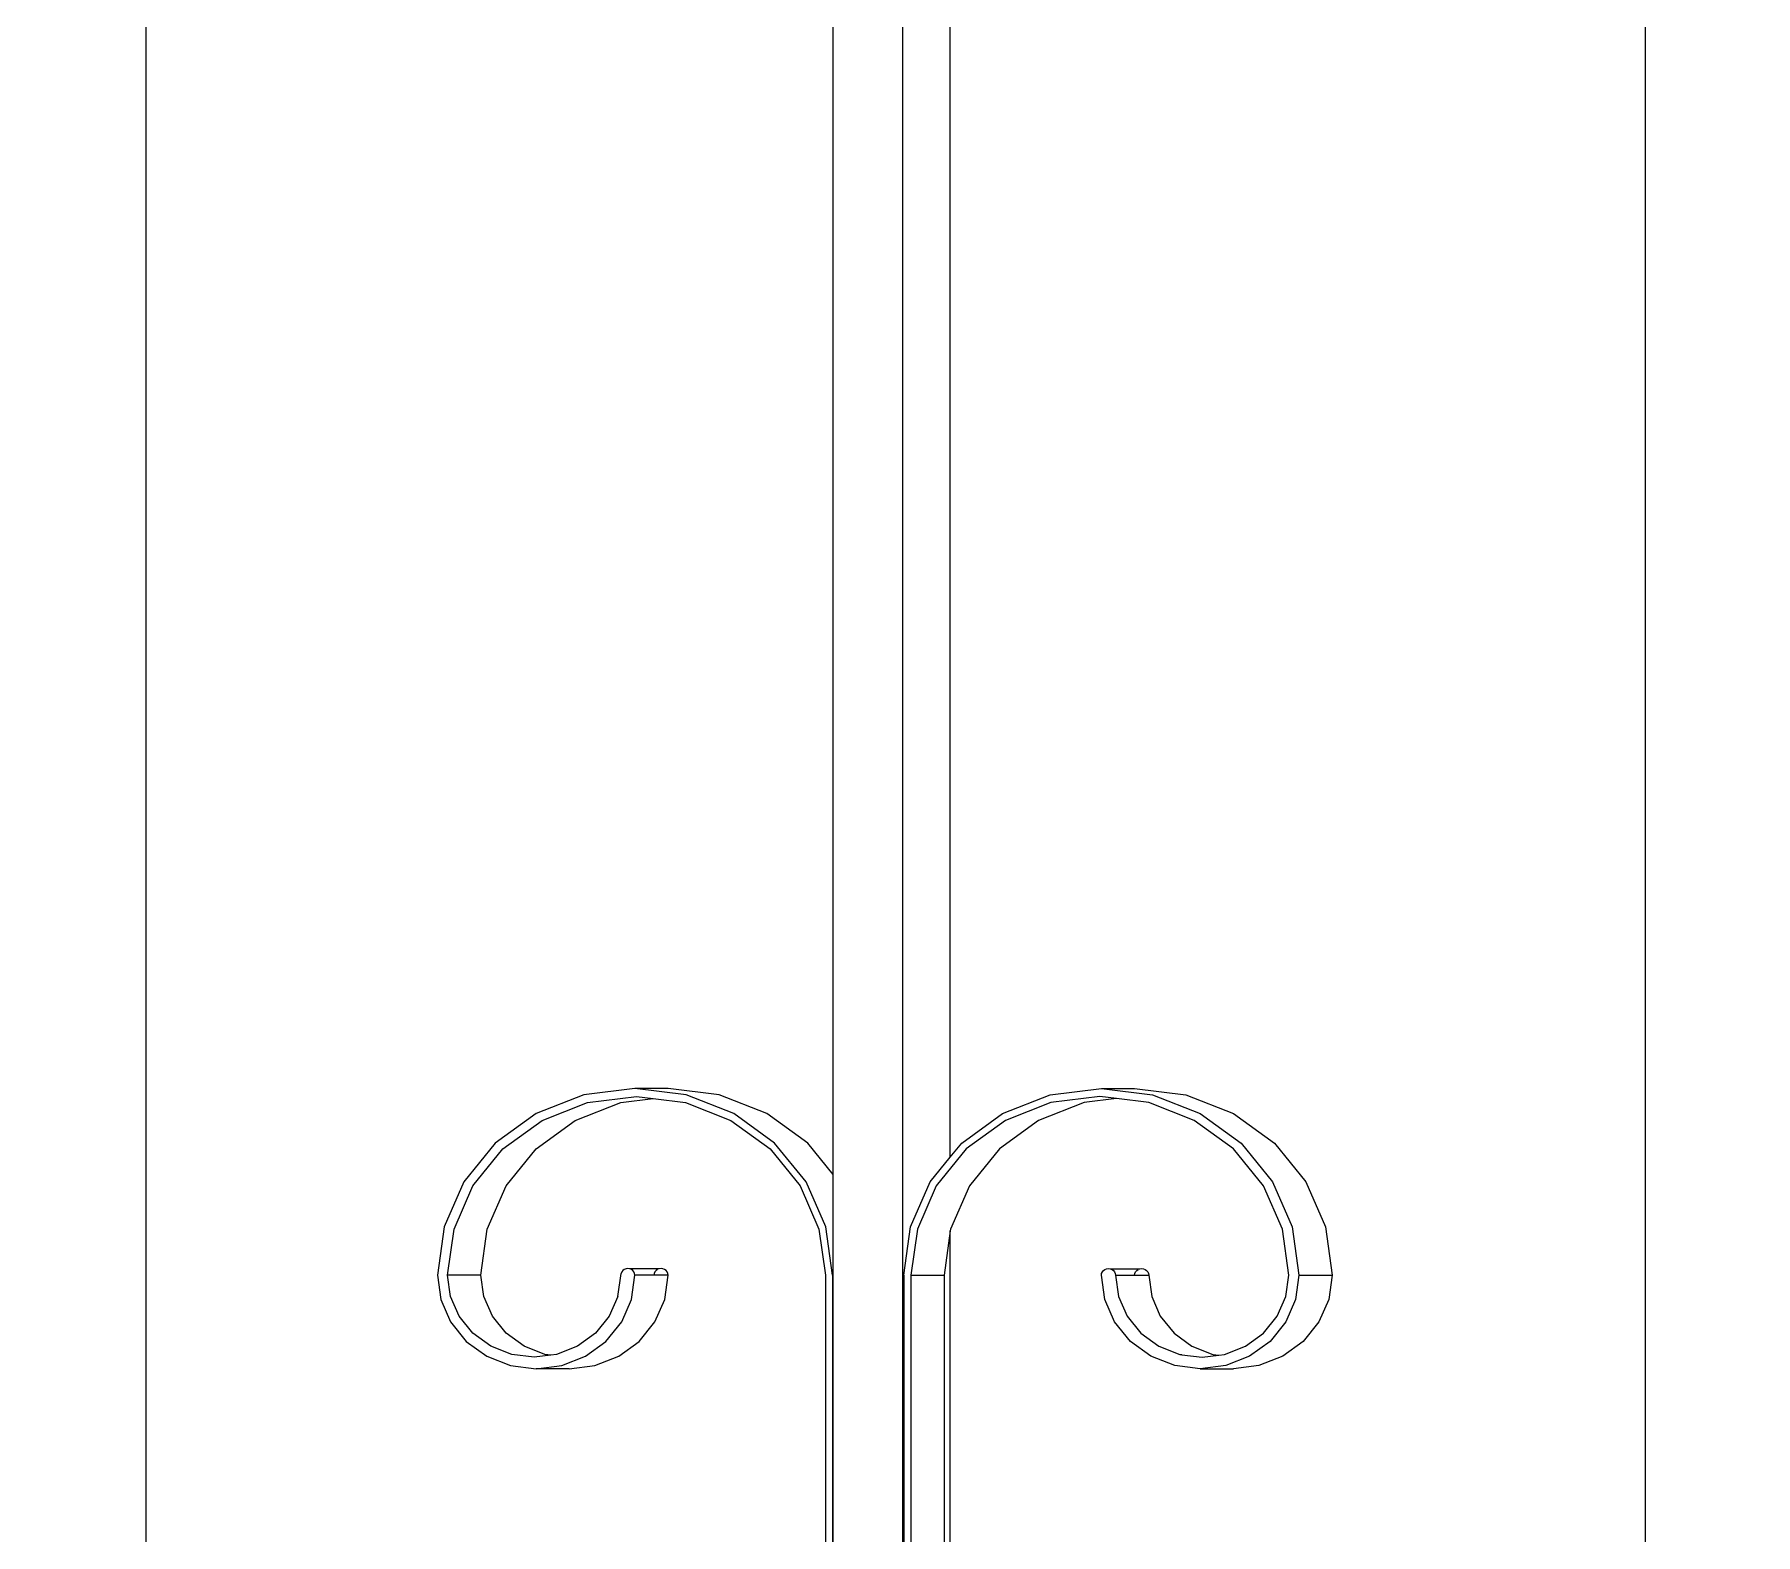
# Model space of a CAD drawing. Header units: millimetres. Extents: x 173236 to 801264, y -94969 to 615039.
# Drawn here: x 549455.5 to 549722.2, y -2275.9 to -2043.4 of the extents above; entities that cross this region are included whole.
import ezdxf

# ---------------------------------------------------------------- set-up
doc = ezdxf.new("R2010")
doc.units = ezdxf.units.MM
doc.header["$MEASUREMENT"] = 0
doc.header["$PDMODE"] = 2
for name, color, linetype in [('VOX-A-ANNO-DIMS', 160, 'Continuous'), ('VOX-A-STAIRS-STEPS', 140, 'Continuous'), ('VOX-A-WALL-PATT', 233, 'Continuous')]:
    doc.layers.add(name, color=color, linetype=linetype)
doc.styles.add('1.5 mm Rotis Annotative', font='', dxfattribs={"height": 1.5})
doc.styles.get('1.5 mm Rotis Annotative').set_extended_font_data('Rotis Sans Serif')
doc.dimstyles.new('1.5 mm Rotis Annotative', dxfattribs={"dimtxt": 1.5, "dimasz": 1, "dimexe": 1.5, "dimexo": 0, "dimgap": 1, "dimtad": 1, "dimdec": 0, "dimrnd": 5, "dimzin": 0, "dimdsep": 46, "dimtxsty": '1.5 mm Rotis Annotative', "dimblk": 'ARCHTICK', "dimcen": 0.09, "dimdle": 1, "dimadec": 0, "dimazin": 0, "dimtfac": 1, "dimtdec": 0, "dimtofl": 0, "dimtmove": 1, "dimatfit": 3, "dimfxl": 2, "dimfxlon": 1, "dimtolj": 1, "dimtzin": 0, "dimarcsym": 0})

# ---------------------------------------------------------------- blocks, each defined once
blk = doc.blocks.new('SS')
at = {"layer": 'VOX-A-WALL-PATT'}
for p, q in [((292772.59, -1090.66), (292772.59, -660.91)), ((292877.78, -1003.05), (292877.78, -722.85)), ((292884.96, -1604.9), (292884.96, -726.23)), ((292895.48, -1005.67), (292895.48, -734.25)), ((292999.47, -1084.4), (292999.47, -801.28)), ((292842.16, -993.59), (292834.95, -996.42)), ((292847.18, -993.59), (292839.97, -996.42)), ((292840.86, -997.49), (292847.76, -994.79)), ((292849.89, -992.63), (292842.16, -993.59)), ((292854.91, -992.63), (292847.18, -993.59)), ((292847.76, -994.79), (292852.64, -994.18)), ((292854.91, -992.63), (292849.89, -992.63)), ((292852.64, -994.18), (292855.15, -993.86)), ((292852.64, -994.18), (292857.53, -994.79)), ((292862.65, -993.59), (292854.91, -992.63)), ((292855.15, -993.86), (292862.55, -994.79)), ((292857.53, -994.79), (292864.43, -997.49)), ((292862.55, -994.79), (292869.45, -997.49)), ((292869.86, -996.42), (292862.65, -993.59)), ((292905.53, -996.42), (292912.74, -993.59)), ((292910.55, -996.42), (292917.76, -993.59)), ((292917.86, -994.79), (292910.97, -997.49)), ((292912.74, -993.59), (292920.48, -992.63)), ((292917.76, -993.59), (292925.5, -992.63)), ((292922.75, -994.18), (292917.86, -994.79)), ((292920.48, -992.63), (292925.5, -992.63)), ((292925.26, -993.86), (292922.75, -994.18)), ((292927.64, -994.79), (292922.75, -994.18)), ((292932.66, -994.79), (292925.26, -993.86)), ((292925.5, -992.63), (292933.24, -993.59)), ((292934.53, -997.49), (292927.64, -994.79)), ((292939.55, -997.49), (292932.66, -994.79)), ((292933.24, -993.59), (292940.45, -996.42)), ((292834.95, -996.42), (292828.75, -1000.91)), ((292839.97, -996.42), (292833.78, -1000.91)), ((292876.05, -1000.91), (292869.86, -996.42)), ((292899.34, -1000.91), (292905.53, -996.42)), ((292904.36, -1000.91), (292910.55, -996.42)), ((292940.45, -996.42), (292946.64, -1000.91)), ((292834.94, -1001.79), (292840.86, -997.49)), ((292864.43, -997.49), (292870.35, -1001.79)), ((292869.45, -997.49), (292875.37, -1001.79)), ((292910.97, -997.49), (292905.05, -1001.79)), ((292940.45, -1001.79), (292934.53, -997.49)), ((292945.47, -1001.79), (292939.55, -997.49)), ((292828.75, -1000.91), (292824, -1006.77)), ((292833.78, -1000.91), (292829.03, -1006.77)), ((292830.4, -1007.39), (292834.94, -1001.79)), ((292870.35, -1001.79), (292874.89, -1007.39)), ((292875.37, -1001.79), (292879.91, -1007.39)), ((292877.78, -1003.05), (292876.05, -1000.91)), ((292895.48, -1005.67), (292899.34, -1000.91)), ((292899.61, -1006.77), (292904.36, -1000.91)), ((292905.05, -1001.79), (292900.5, -1007.39)), ((292944.99, -1007.39), (292940.45, -1001.79)), ((292950.01, -1007.39), (292945.47, -1001.79)), ((292946.64, -1000.91), (292951.39, -1006.77)), ((292880.8, -1006.77), (292877.78, -1003.05)), ((292824, -1006.77), (292821.02, -1013.59)), ((292829.03, -1006.77), (292826.04, -1013.59)), ((292827.54, -1013.91), (292830.4, -1007.39)), ((292874.89, -1007.39), (292877.74, -1013.91)), ((292879.91, -1007.39), (292882.76, -1013.91)), ((292883.79, -1013.59), (292880.8, -1006.77)), ((292895.48, -1020.91), (292895.48, -1005.67)), ((292896.63, -1013.59), (292899.61, -1006.77)), ((292900.5, -1007.39), (292897.65, -1013.91)), ((292947.85, -1013.91), (292944.99, -1007.39)), ((292952.87, -1013.91), (292950.01, -1007.39)), ((292951.39, -1006.77), (292954.37, -1013.59)), ((292821.02, -1013.59), (292820, -1020.91)), ((292826.04, -1013.59), (292825.02, -1020.91)), ((292826.57, -1020.91), (292827.54, -1013.91)), ((292877.74, -1013.91), (292877.78, -1014.19)), ((292877.78, -1114.03), (292877.78, -1014.19)), ((292877.78, -1014.19), (292878.72, -1020.91)), ((292882.76, -1013.91), (292883.74, -1020.91)), ((292884.8, -1020.91), (292883.79, -1013.59)), ((292895.61, -1020.91), (292896.63, -1013.59)), ((292897.65, -1013.91), (292896.67, -1020.91)), ((292948.82, -1020.91), (292947.85, -1013.91)), ((292953.84, -1020.91), (292952.87, -1013.91)), ((292954.37, -1013.59), (292955.39, -1020.91)), ((292847.8, -1020.65), (292847.76, -1020.91)), ((292847.9, -1020.41), (292847.8, -1020.65)), ((292848.07, -1020.2), (292847.9, -1020.41)), ((292848.29, -1020.04), (292848.07, -1020.2)), ((292848.55, -1019.94), (292848.29, -1020.04)), ((292848.83, -1019.9), (292848.55, -1019.94)), ((292849.1, -1019.94), (292848.83, -1019.9)), ((292853.57, -1019.94), (292849.1, -1019.94)), ((292849.58, -1020.2), (292849.36, -1020.04)), ((292849.75, -1020.41), (292849.58, -1020.2)), ((292849.86, -1020.65), (292849.75, -1020.41)), ((292849.89, -1020.91), (292849.86, -1020.65)), ((292852.82, -1020.65), (292852.78, -1020.91)), ((292852.92, -1020.41), (292852.82, -1020.65)), ((292853.09, -1020.2), (292852.92, -1020.41)), ((292853.31, -1020.04), (292853.09, -1020.2)), ((292853.57, -1019.94), (292853.31, -1020.04)), ((292853.85, -1019.9), (292853.57, -1019.94)), ((292854.12, -1019.94), (292853.85, -1019.9)), ((292854.38, -1020.04), (292854.12, -1019.94)), ((292854.6, -1020.2), (292854.38, -1020.04)), ((292854.77, -1020.41), (292854.6, -1020.2)), ((292854.88, -1020.65), (292854.77, -1020.41)), ((292854.91, -1020.91), (292854.88, -1020.65)), ((292920.48, -1020.91), (292920.52, -1020.65)), ((292920.52, -1020.65), (292920.62, -1020.41)), ((292920.62, -1020.41), (292920.79, -1020.2)), ((292920.79, -1020.2), (292921.01, -1020.04)), ((292921.01, -1020.04), (292921.27, -1019.94)), ((292921.27, -1019.94), (292921.55, -1019.9)), ((292921.55, -1019.9), (292921.82, -1019.94)), ((292921.82, -1019.94), (292926.29, -1019.94)), ((292922.08, -1020.04), (292922.3, -1020.2)), ((292922.3, -1020.2), (292922.47, -1020.41)), ((292922.47, -1020.41), (292922.58, -1020.65)), ((292922.58, -1020.65), (292922.61, -1020.91)), ((292925.5, -1020.91), (292925.54, -1020.65)), ((292925.54, -1020.65), (292925.64, -1020.41)), ((292925.64, -1020.41), (292925.81, -1020.2)), ((292925.81, -1020.2), (292926.03, -1020.04)), ((292926.03, -1020.04), (292926.29, -1019.94)), ((292926.29, -1019.94), (292926.57, -1019.9)), ((292926.57, -1019.9), (292926.84, -1019.94)), ((292926.84, -1019.94), (292927.1, -1020.04)), ((292927.1, -1020.04), (292927.32, -1020.2)), ((292927.32, -1020.2), (292927.49, -1020.41)), ((292927.49, -1020.41), (292927.6, -1020.65)), ((292928.08, -1024.12), (292927.6, -1020.65)), ((292825.02, -1020.91), (292820, -1020.91)), ((292820, -1020.91), (292820.51, -1024.57)), ((292825.02, -1020.91), (292825.53, -1024.57)), ((292827.01, -1024.12), (292826.57, -1020.91)), ((292847.76, -1020.91), (292847.31, -1024.12)), ((292849.89, -1020.91), (292847.76, -1020.91)), ((292852.78, -1020.91), (292849.89, -1020.91)), ((292852.78, -1020.91), (292852.33, -1024.12)), ((292854.4, -1024.57), (292854.91, -1020.91)), ((292878.72, -1020.91), (292878.72, -1108.85)), ((292883.74, -1020.91), (292878.72, -1020.91)), ((292883.74, -1020.91), (292883.74, -1108.85)), ((292884.8, -1020.91), (292884.8, -1108.33)), ((292895.48, -1020.91), (292895.61, -1020.91)), ((292895.48, -1108.33), (292895.48, -1020.91)), ((292895.61, -1020.91), (292895.61, -1108.33)), ((292896.67, -1020.91), (292896.67, -1108.85)), ((292920.99, -1024.57), (292920.48, -1020.91)), ((292920.48, -1020.91), (292922.61, -1020.91)), ((292922.61, -1020.91), (292925.5, -1020.91)), ((292926.01, -1024.57), (292925.5, -1020.91)), ((292948.38, -1024.12), (292948.82, -1020.91)), ((292948.82, -1020.91), (292953.84, -1020.91)), ((292953.4, -1024.12), (292953.84, -1020.91)), ((292955.39, -1020.91), (292954.88, -1024.57)), ((292820.51, -1024.57), (292822, -1027.98)), ((292825.53, -1024.57), (292827.02, -1027.98)), ((292828.32, -1027.11), (292827.01, -1024.12)), ((292847.31, -1024.12), (292846, -1027.11)), ((292852.33, -1024.12), (292851.02, -1027.11)), ((292852.91, -1027.98), (292854.4, -1024.57)), ((292922.48, -1027.98), (292920.99, -1024.57)), ((292927.5, -1027.98), (292926.01, -1024.57)), ((292928.08, -1024.12), (292929.39, -1027.11)), ((292947.07, -1027.11), (292948.38, -1024.12)), ((292952.09, -1027.11), (292953.4, -1024.12)), ((292954.88, -1024.57), (292953.39, -1027.98)), ((292822, -1027.98), (292824.38, -1030.91)), ((292827.02, -1027.98), (292829.4, -1030.91)), ((292830.41, -1029.68), (292828.32, -1027.11)), ((292846, -1027.11), (292843.92, -1029.68)), ((292851.02, -1027.11), (292848.94, -1029.68)), ((292850.53, -1030.91), (292852.91, -1027.98)), ((292924.86, -1030.91), (292922.48, -1027.98)), ((292929.88, -1030.91), (292927.5, -1027.98)), ((292929.39, -1027.11), (292931.47, -1029.68)), ((292944.98, -1029.68), (292947.07, -1027.11)), ((292950.01, -1029.68), (292952.09, -1027.11)), ((292953.39, -1027.98), (292951.01, -1030.91)), ((292824.38, -1030.91), (292827.47, -1033.16)), ((292829.4, -1030.91), (292832.49, -1033.16)), ((292833.12, -1031.65), (292830.41, -1029.68)), ((292843.92, -1029.68), (292841.21, -1031.65)), ((292848.94, -1029.68), (292846.23, -1031.65)), ((292847.44, -1033.16), (292850.53, -1030.91)), ((292927.95, -1033.16), (292924.86, -1030.91)), ((292932.97, -1033.16), (292929.88, -1030.91)), ((292931.47, -1029.68), (292934.19, -1031.65)), ((292942.27, -1031.65), (292944.98, -1029.68)), ((292947.29, -1031.65), (292950.01, -1029.68)), ((292951.01, -1030.91), (292947.92, -1033.16)), ((292827.47, -1033.16), (292831.08, -1034.57)), ((292832.49, -1033.16), (292836.1, -1034.57)), ((292836.28, -1032.89), (292833.12, -1031.65)), ((292837.16, -1033), (292836.28, -1032.89)), ((292838.05, -1032.89), (292837.16, -1033)), ((292839.67, -1033.31), (292837.16, -1033)), ((292841.21, -1031.65), (292838.05, -1032.89)), ((292842.73, -1032.93), (292839.67, -1033.31)), ((292842.73, -1032.93), (292842.79, -1032.89)), ((292843.07, -1032.89), (292842.79, -1032.89)), ((292846.23, -1031.65), (292843.07, -1032.89)), ((292843.83, -1034.57), (292847.44, -1033.16)), ((292931.56, -1034.57), (292927.95, -1033.16)), ((292936.58, -1034.57), (292932.97, -1033.16)), ((292934.19, -1031.65), (292937.35, -1032.89)), ((292937.35, -1032.89), (292938.23, -1033)), ((292938.23, -1033), (292939.11, -1032.89)), ((292938.23, -1033), (292940.74, -1033.31)), ((292939.11, -1032.89), (292942.27, -1031.65)), ((292940.74, -1033.31), (292944.13, -1032.89)), ((292944.13, -1032.89), (292947.29, -1031.65)), ((292947.92, -1033.16), (292944.31, -1034.57)), ((292831.08, -1034.57), (292834.95, -1035.05)), ((292839.97, -1035.05), (292834.95, -1035.05)), ((292836.1, -1034.57), (292839.97, -1035.05)), ((292839.97, -1035.05), (292843.83, -1034.57)), ((292935.43, -1035.05), (292931.56, -1034.57)), ((292935.43, -1035.05), (292940.45, -1035.05)), ((292940.45, -1035.05), (292936.58, -1034.57)), ((292944.31, -1034.57), (292940.45, -1035.05))]:
    blk.add_line(p, q, dxfattribs=at)
blk = doc.blocks.new('_ArchTick')
at = {"color": 0, "linetype": 'ByBlock', "const_width": 0.15}
blk.add_lwpolyline([(-0.5, -0.5), (0.5, 0.5)], dxfattribs=at)
blk = doc.blocks.new('*D661')
at = {"layer": 'Defpoints', "color": 0, "transparency": 16777216}
for p in [(537437.71, -1723.82), (553695.97, -1723.82), (547999.44, -4473.82)]:
    blk.add_point(p, dxfattribs=at)
at = {"layer": 'VOX-A-ANNO-DIMS', "color": 0, "lineweight": -2, "transparency": 16777216}
for p, q in [((537437.71, -4573.82), (537437.71, -1623.82)), ((537637.71, -1723.82), (537287.71, -1723.82)), ((537637.71, -4473.82), (537287.71, -4473.82))]:
    blk.add_line(p, q, dxfattribs=at)
at = {"layer": 'VOX-A-ANNO-DIMS', "color": 0, "lineweight": -2, "transparency": 16777216, "xscale": 100, "yscale": 100, "zscale": 100}
for p, rotation in [((537437.71, -1723.82), 90), ((537437.71, -4473.82), 270)]:
    blk.add_blockref('_ArchTick', p, dxfattribs=dict(at, rotation=rotation))
at = {"layer": 'VOX-A-ANNO-DIMS', "color": 0, "transparency": 16777216, "insert": (537261.51, -3098.82), "char_height": 150, "attachment_point": 5, "rotation": 90, "style": '1.5 mm Rotis Annotative'}
blk.add_mtext('\\A1;2750', dxfattribs=at)
blk = doc.blocks.new('*D665')
at = {"layer": 'Defpoints', "color": 0, "transparency": 16777216}
for p in [(641539.18, 61543.32), (642299.94, 61543.32), (642299.94, 61417.89), (536630.73, -523.82), (560469.09, -523.82), (547516.89, -20473.82)]:
    blk.add_point(p, dxfattribs=at)
at = {"layer": 'VOX-A-ANNO-DIMS', "color": 0, "lineweight": -2, "transparency": 16777216}
for p, q in [((641539.18, 61543.32), (641539.18, 61267.89)), ((642299.94, 61543.32), (642299.94, 61267.89)), ((641439.18, 61417.89), (642399.94, 61417.89)), ((536630.73, -20573.82), (536630.73, -423.82)), ((536830.73, -523.82), (536480.73, -523.82)), ((536830.73, -20473.82), (536480.73, -20473.82))]:
    blk.add_line(p, q, dxfattribs=at)
at = {"layer": 'VOX-A-ANNO-DIMS', "color": 0, "lineweight": -2, "transparency": 16777216, "xscale": 100, "yscale": 100, "zscale": 100}
for p, rotation in [((641539.18, 61417.89), 180), ((536630.73, -523.82), 90), ((536630.73, -20473.82), 270)]:
    blk.add_blockref('_ArchTick', p, dxfattribs=dict(at, rotation=rotation))
blk.add_blockref('_ArchTick', (642299.94, 61417.89), dxfattribs=at)
at = {"layer": 'VOX-A-ANNO-DIMS', "color": 0, "transparency": 16777216, "insert": (641919.56, 61594.09), "char_height": 150, "attachment_point": 5, "style": '1.5 mm Rotis Annotative'}
blk.add_mtext('\\A1;760', dxfattribs=at)
at = {"layer": 'VOX-A-ANNO-DIMS', "color": 0, "transparency": 16777216, "insert": (536454.54, -10498.82), "char_height": 150, "attachment_point": 5, "rotation": 90, "style": '1.5 mm Rotis Annotative'}
blk.add_mtext('\\A1;19950', dxfattribs=at)

msp = doc.modelspace()

# ---------------------------------------------------------------- block references
at = {"layer": 'VOX-A-STAIRS-STEPS', "xscale": -1.024232788984593, "yscale": 1.024232788984593, "zscale": 1.024232788984593}
msp.add_blockref('SS', (849572.41, -1190.1), dxfattribs=at)

# ---------------------------------------------------------------- dimensions: what is measured, and where the dimension line sits
at = {"layer": 'VOX-A-ANNO-DIMS'}
for base, p1, p2, picture, middle in [((536630.73, -523.82), (547516.89, -20473.82), (560469.09, -523.82), '*D665', (536454.54, -10498.82)), ((537437.71, -1723.82), (547999.44, -4473.82), (553695.97, -1723.82), '*D661', (537261.51, -3098.82))]:
    dim = msp.add_linear_dim(base=base, p1=p1, p2=p2, angle=270, dimstyle='1.5 mm Rotis Annotative', dxfattribs=at)
    dim.commit()
    dim.dimension.update_dxf_attribs({"geometry": picture, "text_midpoint": middle})

doc.saveas('drawing.dxf')
